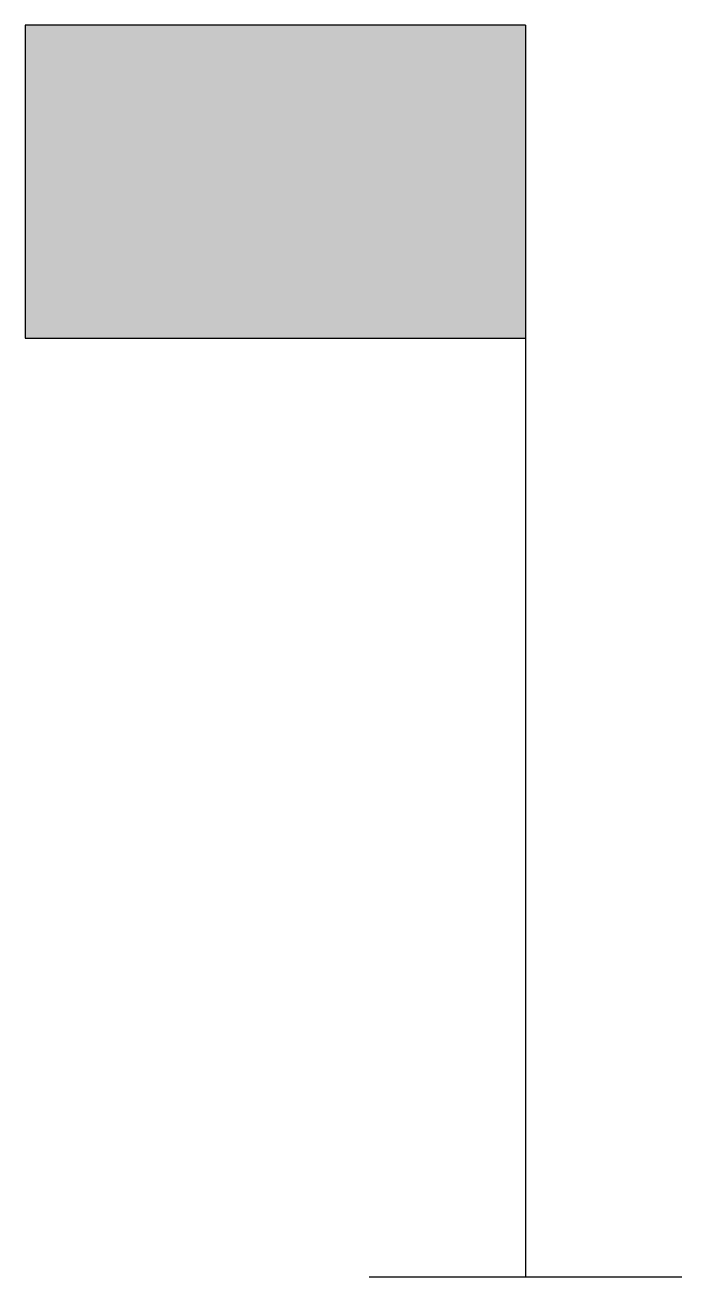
# Model space of a CAD drawing. Extents: x -1.6 to 0.5, y 0 to 4.
import ezdxf

# ---------------------------------------------------------------- set-up
doc = ezdxf.new("R2010")
doc.units = 0
doc.layers.get('0').update_dxf_attribs({"linetype": 'CONTINUOUS'})

msp = doc.modelspace()

# ---------------------------------------------------------------- linework, layer by layer
at = {"color": 0}
for p, q in [((0, 4), (-1.6, 4)), ((-1.6, 4), (-1.6, 4)), ((-1.6, 4), (-1.6, 3)), ((-1.6, 3), (0, 3)), ((-0.5, 0), (0.5, 0))]:
    msp.add_line(p, q, dxfattribs=at)
msp.add_lwpolyline([(0, 4), (0, 0)], dxfattribs=at)
msp.add_solid([(-1.6, 4), (0, 4), (-1.6, 3), (0, 3)], dxfattribs=at)

doc.saveas('drawing.dxf')
